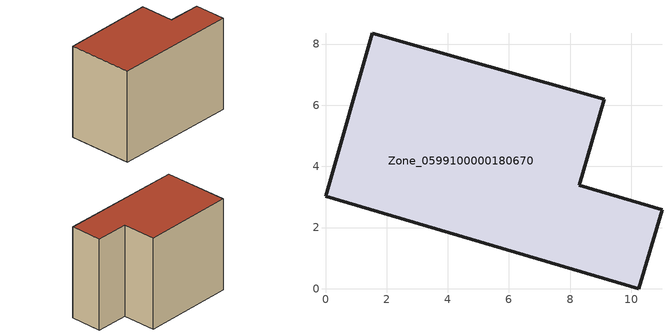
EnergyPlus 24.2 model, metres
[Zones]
Zone_0599100000180670
 floor ground (C_G): 0,3.02 1.53,8.35 9.11,6.2 8.3,3.39 11.01,2.59 10.24,0 z3.09
 wall outside (C_F): 10.24,0 11.01,2.59 8.3,3.39 9.11,6.2 1.53,8.35 0,3.02 10.24,0 z3.09:11.03
 roof outside (C_R): 1.53,8.35 0,3.02 10.24,0 11.01,2.59 8.3,3.39 9.11,6.2 z11.03
[BUILDING]
Pand.0599100000180670: North Axis=0; Terrain=City; Loads Convergence Tolerance Value=0.04; Temperature Convergence Tolerance Value=0.4; Solar Distribution=FullExterior; Maximum Number of Warmup Days=25; Minimum Number of Warmup Days=1
[Site:Location]
Rotterdam.The.Hague.AP_ZH_NLD Design_Conditions: Latitude=51.96; Longitude=4.45; Time Zone=1; Elevation=-4.5
[SITE:GROUNDTEMPERATURE:BUILDINGSURFACE]
18, 18, 18, 18, 18, 18, 18, 18, 18, 18, 18, 18
[MATERIAL] Thermal Absorptance=0.9; Solar Absorptance=0.7; Visible Absorptance=0.7
Name | Roughness | Thickness | Conductivity | Density | Specific Heat
G.TI.1946-1964 | MediumSmooth | 0.15 | 1 | 540 | 1210
F.TI.1946-1964 | Rough | 0.3 | 0.857143 | 1920 | 840
R.TI.1946-1964 | MediumRough | 0.2 | 0.277778 | 1500 | 1000
[CONSTRUCTION]
C_G: G.TI.1946-1964
C_F: F.TI.1946-1964
C_R: R.TI.1946-1964
[ZONE]
Zone_0599100000180670: Type=1; Multiplier=1; Ceiling Height=Autocalculate; Volume=Autocalculate; Floor Area=autocalculate; Part of Total Floor Area=Yes
[ZONEINFILTRATION:DESIGNFLOWRATE]
Infil_Zone_0599100000180670: Zone or ZoneList or Space or SpaceList=Zone_0599100000180670; Schedule=AlwaysOn; Design Flow Rate Calculation Method=Flow/Area; Flow Rate per Floor Area=0.003; Constant Term Coefficient=1; Temperature Term Coefficient=0; Velocity Term Coefficient=0; Velocity Squared Term Coefficient=0
[HVACTEMPLATE:ZONE:IDEALLOADSAIRSYSTEM]
Zone_0599100000180670: Maximum Heating Supply Air Temperature=50; Minimum Cooling Supply Air Temperature=13; Maximum Heating Supply Air Humidity Ratio=0.0156; Minimum Cooling Supply Air Humidity Ratio=0.0077; Heating Limit=NoLimit; Cooling Limit=NoLimit; Dehumidification Control Type=ConstantSensibleHeatRatio; Cooling Sensible Heat Ratio=0.7; Dehumidification Setpoint=60; Humidification Control Type=None; Humidification Setpoint=30; Outdoor Air Method=None; Outdoor Air Flow Rate per Person=0.00944; Outdoor Air Flow Rate per Zone Floor Area=0; Outdoor Air Flow Rate per Zone=0; Demand Controlled Ventilation Type=None; Outdoor Air Economizer Type=NoEconomizer; Heat Recovery Type=None; Sensible Heat Recovery Effectiveness=0.7; Latent Heat Recovery Effectiveness=0.65
[ZONECONTROL:THERMOSTAT]
ThermostatControl_Zone_0599100000180670: Zone or ZoneList=Zone_0599100000180670; Control Type Schedule=DualSetpointControlType; Control 1=Thermostat_Zone_0599100000180670; Temperature Difference Between Cutout And Setpoint=0
[THERMOSTATSETPOINT:DUALSETPOINT]
Thermostat_Zone_0599100000180670: Heating Setpoint Temperature Schedule=HeatingSetpoint_Zone_0599100000180670; Cooling Setpoint Temperature Schedule=CoolingSetpoint_Zone_0599100000180670
[SCHEDULE:COMPACT]
HeatingSetpoint_Zone_0599100000180670: Through: 12/31, For: AllDays, Until: 24:00, 21
CoolingSetpoint_Zone_0599100000180670: Through: 12/31, For: AllDays, Until: 24:00, 24
DualSetpointControlType: Through: 12/31, For: AllDays, Until: 24:00, 4
AlwaysOn: Through: 12/31, For: AllDays, Until: 24:00, 1
